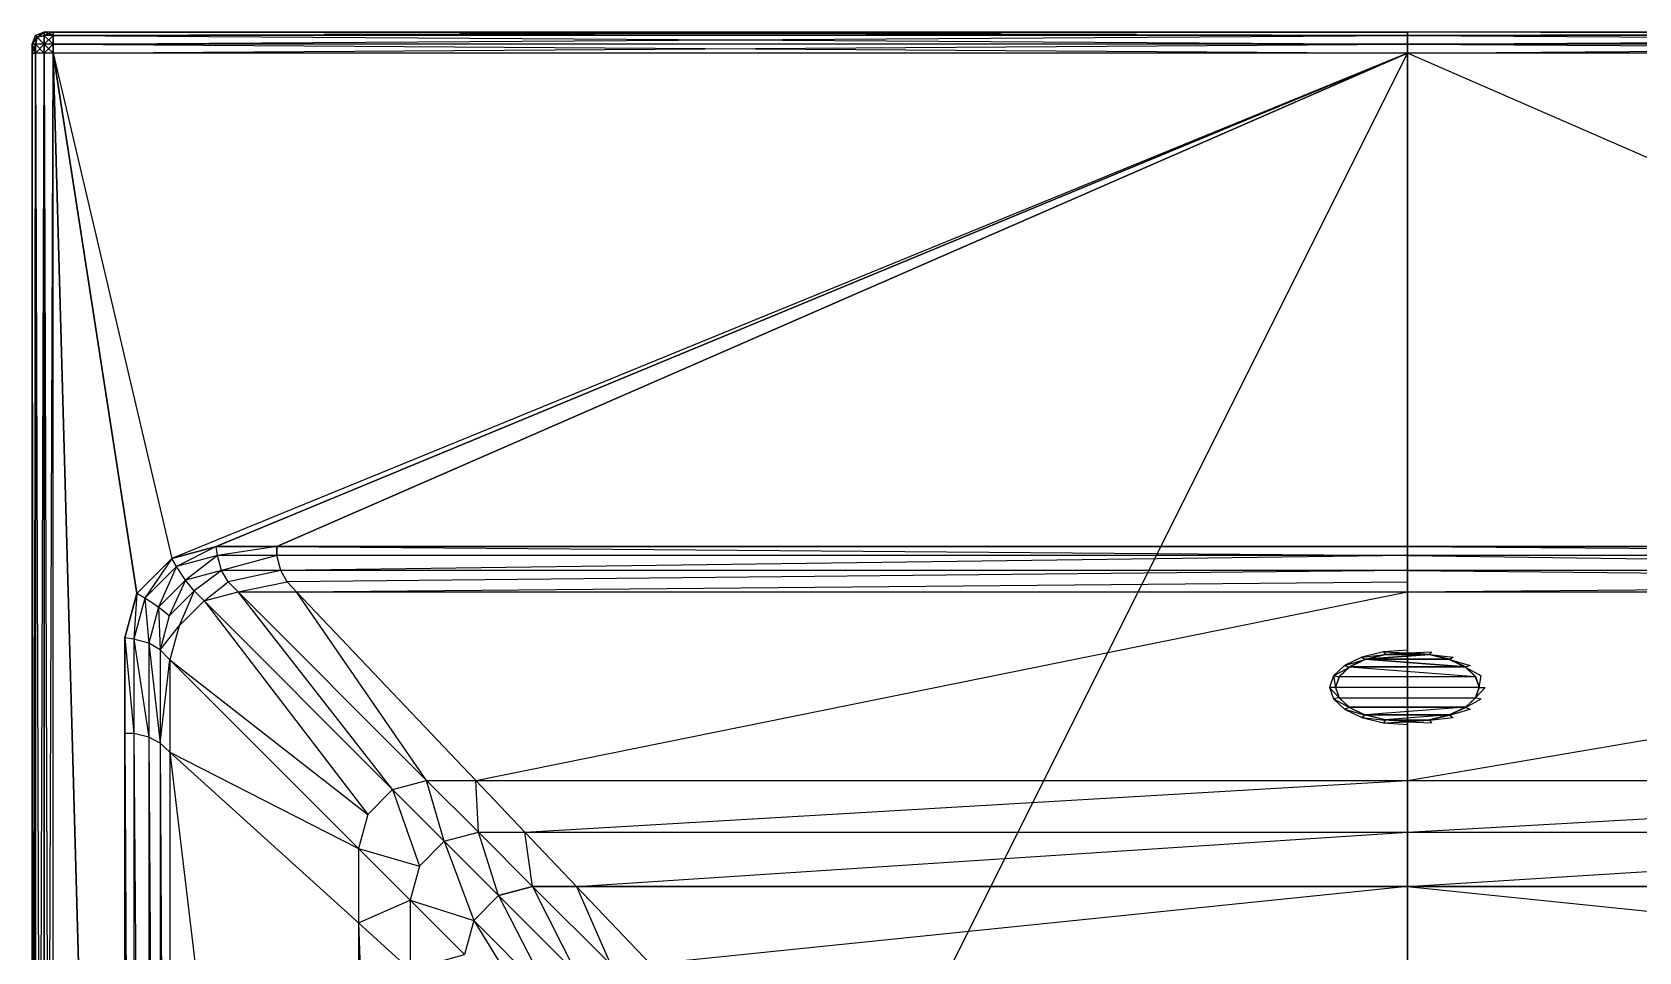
# Model space of a CAD drawing. Extents: x 0 to 0.46, y -0.46 to 0.
# Drawn here: x 0 to 0.2687, y -0.1538 to 0 of the extents above; entities that cross this region are included whole.
import ezdxf

# ---------------------------------------------------------------- set-up
doc = ezdxf.new("R2010")
doc.units = 0
doc.header["$MEASUREMENT"] = 0
doc.layers.add('L0_WASHBASIN_N_3156_', color=7, linetype='Continuous')
doc.layers.add('L3_OVERFLOW_101_D24', color=7, linetype='Continuous')

msp = doc.modelspace()

# ---------------------------------------------------------------- linework, layer by layer
at = {"layer": 'L0_WASHBASIN_N_3156_', "color": 8}
for points, invisible_edges in [([(0.000845, -0.000845, 0.119155), (0.002, 0, 0.118), (0.000586, -0.000586, 0.118), (0.000845, -0.000845, 0.119155)], 12), ([(0.002, 0, 0.002), (0.000845, -0.000845, 0.000845), (0.000586, -0.000586, 0.002), (0.002, 0, 0.002)], 12), ([(0.000586, -0.000586, 0.118), (0.002, 0, 0.1165), (0.000586, -0.000586, 0.1165), (0.000586, -0.000586, 0.118)], 13), ([(0.002, 0, 0.1165), (0.000586, -0.000586, 0.118), (0.002, 0, 0.118), (0.002, 0, 0.1165)], 10), ([(0.000586, -0.000586, 0.1165), (0.002, 0, 0.0035), (0.000586, -0.000586, 0.0035), (0.000586, -0.000586, 0.1165)], 13), ([(0.002, 0, 0.0035), (0.000586, -0.000586, 0.1165), (0.002, 0, 0.1165), (0.002, 0, 0.0035)], 10), ([(0.000586, -0.000586, 0.0035), (0.002, 0, 0.002), (0.000586, -0.000586, 0.002), (0.000586, -0.000586, 0.0035)], 13), ([(0.002, 0, 0.002), (0.000586, -0.000586, 0.0035), (0.002, 0, 0.0035), (0.002, 0, 0.002)], 10), ([(0.002, -0.000586, 0.119414), (0.002, 0, 0.118), (0.000845, -0.000845, 0.119155), (0.002, -0.000586, 0.119414)], 12), ([(0.002, 0, 0.002), (0.002, -0.000586, 0.000586), (0.000845, -0.000845, 0.000845), (0.002, 0, 0.002)], 12), ([(0.002, -0.000586, 0.119414), (0.0035, 0, 0.118), (0.002, 0, 0.118), (0.002, -0.000586, 0.119414)], 13), ([(0.0035, 0, 0.118), (0.002, -0.000586, 0.119414), (0.0035, -0.000586, 0.119414), (0.0035, 0, 0.118)], 10), ([(0.002, 0, 0.002), (0.0035, -0.000586, 0.000586), (0.002, -0.000586, 0.000586), (0.002, 0, 0.002)], 13), ([(0.0035, -0.000586, 0.000586), (0.002, 0, 0.002), (0.0035, 0, 0.002), (0.0035, -0.000586, 0.000586)], 10), ([(0.002, 0, 0.118), (0.0035, 0, 0.1165), (0.002, 0, 0.1165), (0.002, 0, 0.118)], 13), ([(0.0035, 0, 0.1165), (0.002, 0, 0.118), (0.0035, 0, 0.118), (0.0035, 0, 0.1165)], 10), ([(0.002, 0, 0.0035), (0.0035, 0, 0.002), (0.002, 0, 0.002), (0.002, 0, 0.0035)], 13), ([(0.0035, 0, 0.002), (0.002, 0, 0.0035), (0.0035, 0, 0.0035), (0.0035, 0, 0.002)], 10), ([(0.002, 0, 0.1165), (0.0035, 0, 0.0035), (0.002, 0, 0.0035), (0.002, 0, 0.1165)], 13), ([(0.0035, 0, 0.0035), (0.002, 0, 0.1165), (0.0035, 0, 0.1165), (0.0035, 0, 0.0035)], 10), ([(0.0035, 0, 0.1165), (0.23, 0, 0.0035), (0.0035, 0, 0.0035), (0.0035, 0, 0.1165)], 13), ([(0.23, 0, 0.0035), (0.0035, 0, 0.1165), (0.23, 0, 0.1165), (0.23, 0, 0.0035)], 8), ([(0.0035, 0, 0.0035), (0.23, 0, 0.002), (0.0035, 0, 0.002), (0.0035, 0, 0.0035)], 13), ([(0.23, 0, 0.002), (0.0035, 0, 0.0035), (0.23, 0, 0.0035), (0.23, 0, 0.002)], 10), ([(0.0035, -0.000586, 0.119414), (0.23, 0, 0.118), (0.0035, 0, 0.118), (0.0035, -0.000586, 0.119414)], 13), ([(0.23, 0, 0.118), (0.0035, -0.000586, 0.119414), (0.23, -0.000586, 0.119414), (0.23, 0, 0.118)], 10), ([(0.0035, 0, 0.118), (0.23, 0, 0.1165), (0.0035, 0, 0.1165), (0.0035, 0, 0.118)], 13), ([(0.23, 0, 0.1165), (0.0035, 0, 0.118), (0.23, 0, 0.118), (0.23, 0, 0.1165)], 10), ([(0.0035, 0, 0.002), (0.23, -0.000586, 0.000586), (0.0035, -0.000586, 0.000586), (0.0035, 0, 0.002)], 13), ([(0.23, -0.000586, 0.000586), (0.0035, 0, 0.002), (0.23, 0, 0.002), (0.23, -0.000586, 0.000586)], 10), ([(0.23, 0, 0.1165), (0.4565, 0, 0.0035), (0.23, 0, 0.0035), (0.23, 0, 0.1165)], 13), ([(0.4565, 0, 0.0035), (0.23, 0, 0.1165), (0.4565, 0, 0.1165), (0.4565, 0, 0.0035)], 10), ([(0.23, 0, 0.0035), (0.4565, 0, 0.002), (0.23, 0, 0.002), (0.23, 0, 0.0035)], 13), ([(0.4565, 0, 0.002), (0.23, 0, 0.0035), (0.4565, 0, 0.0035), (0.4565, 0, 0.002)], 10), ([(0.23, -0.000586, 0.119414), (0.4565, 0, 0.118), (0.23, 0, 0.118), (0.23, -0.000586, 0.119414)], 13), ([(0.4565, 0, 0.118), (0.23, -0.000586, 0.119414), (0.4565, -0.000586, 0.119414), (0.4565, 0, 0.118)], 10), ([(0.23, 0, 0.118), (0.4565, 0, 0.1165), (0.23, 0, 0.1165), (0.23, 0, 0.118)], 13), ([(0.4565, 0, 0.1165), (0.23, 0, 0.118), (0.4565, 0, 0.118), (0.4565, 0, 0.1165)], 10), ([(0.23, 0, 0.002), (0.4565, -0.000586, 0.000586), (0.23, -0.000586, 0.000586), (0.23, 0, 0.002)], 13), ([(0.4565, -0.000586, 0.000586), (0.23, 0, 0.002), (0.4565, 0, 0.002), (0.4565, -0.000586, 0.000586)], 10), ([(0.000586, -0.000586, 0.118), (0, -0.002, 0.118), (0.000845, -0.000845, 0.119155), (0.000586, -0.000586, 0.118)], 12), ([(0.000586, -0.000586, 0.002), (0.000845, -0.000845, 0.000845), (0, -0.002, 0.002), (0.000586, -0.000586, 0.002)], 12), ([(0.000586, -0.000586, 0.118), (0, -0.002, 0.1165), (0, -0.002, 0.118), (0.000586, -0.000586, 0.118)], 13), ([(0, -0.002, 0.1165), (0.000586, -0.000586, 0.118), (0.000586, -0.000586, 0.1165), (0, -0.002, 0.1165)], 10), ([(0.000586, -0.000586, 0.0035), (0, -0.002, 0.002), (0, -0.002, 0.0035), (0.000586, -0.000586, 0.0035)], 13), ([(0, -0.002, 0.002), (0.000586, -0.000586, 0.0035), (0.000586, -0.000586, 0.002), (0, -0.002, 0.002)], 10), ([(0.000586, -0.000586, 0.1165), (0, -0.002, 0.0035), (0, -0.002, 0.1165), (0.000586, -0.000586, 0.1165)], 13), ([(0, -0.002, 0.0035), (0.000586, -0.000586, 0.1165), (0.000586, -0.000586, 0.0035), (0, -0.002, 0.0035)], 10), ([(0.000845, -0.000845, 0.119155), (0, -0.002, 0.118), (0.000586, -0.002, 0.119414), (0.000845, -0.000845, 0.119155)], 12), ([(0.000845, -0.000845, 0.000845), (0.000586, -0.002, 0.000586), (0, -0.002, 0.002), (0.000845, -0.000845, 0.000845)], 12), ([(0.000586, -0.002, 0.119414), (0, -0.0035, 0.118), (0.000586, -0.0035, 0.119414), (0.000586, -0.002, 0.119414)], 13), ([(0, -0.0035, 0.118), (0.000586, -0.002, 0.119414), (0, -0.002, 0.118), (0, -0.0035, 0.118)], 10), ([(0, -0.002, 0.1165), (0, -0.0035, 0.0035), (0, -0.0035, 0.1165), (0, -0.002, 0.1165)], 13), ([(0, -0.0035, 0.0035), (0, -0.002, 0.1165), (0, -0.002, 0.0035), (0, -0.0035, 0.0035)], 10), ([(0, -0.002, 0.118), (0, -0.0035, 0.1165), (0, -0.0035, 0.118), (0, -0.002, 0.118)], 13), ([(0, -0.0035, 0.1165), (0, -0.002, 0.118), (0, -0.002, 0.1165), (0, -0.0035, 0.1165)], 10), ([(0, -0.002, 0.002), (0.000586, -0.0035, 0.000586), (0, -0.0035, 0.002), (0, -0.002, 0.002)], 13), ([(0.000586, -0.0035, 0.000586), (0, -0.002, 0.002), (0.000586, -0.002, 0.000586), (0.000586, -0.0035, 0.000586)], 10), ([(0, -0.002, 0.0035), (0, -0.0035, 0.002), (0, -0.0035, 0.0035), (0, -0.002, 0.0035)], 13), ([(0, -0.0035, 0.002), (0, -0.002, 0.0035), (0, -0.002, 0.002), (0, -0.0035, 0.002)], 10), ([(0.002, -0.002, 0.12), (0.000845, -0.000845, 0.119155), (0.000586, -0.002, 0.119414), (0.002, -0.002, 0.12)], 12), ([(0.002, -0.002), (0.000586, -0.002, 0.000586), (0.000845, -0.000845, 0.000845), (0.002, -0.002)], 12), ([(0.002, -0.0035, 0.12), (0.000586, -0.002, 0.119414), (0.000586, -0.0035, 0.119414), (0.002, -0.0035, 0.12)], 13), ([(0.000586, -0.002, 0.119414), (0.002, -0.0035, 0.12), (0.002, -0.002, 0.12), (0.000586, -0.002, 0.119414)], 10), ([(0.002, -0.002), (0.000586, -0.0035, 0.000586), (0.000586, -0.002, 0.000586), (0.002, -0.002)], 13), ([(0.000586, -0.0035, 0.000586), (0.002, -0.002), (0.002, -0.0035), (0.000586, -0.0035, 0.000586)], 10), ([(0.002, -0.000586, 0.119414), (0.000845, -0.000845, 0.119155), (0.002, -0.002, 0.12), (0.002, -0.000586, 0.119414)], 12), ([(0.002, -0.002), (0.000845, -0.000845, 0.000845), (0.002, -0.000586, 0.000586), (0.002, -0.002)], 12), ([(0.0035, -0.002, 0.12), (0.002, -0.000586, 0.119414), (0.002, -0.002, 0.12), (0.0035, -0.002, 0.12)], 13), ([(0.002, -0.000586, 0.119414), (0.0035, -0.002, 0.12), (0.0035, -0.000586, 0.119414), (0.002, -0.000586, 0.119414)], 10), ([(0.0035, -0.000586, 0.000586), (0.002, -0.002), (0.002, -0.000586, 0.000586), (0.0035, -0.000586, 0.000586)], 13), ([(0.002, -0.002), (0.0035, -0.000586, 0.000586), (0.0035, -0.002), (0.002, -0.002)], 10), ([(0.0035, -0.0035, 0.12), (0.002, -0.002, 0.12), (0.002, -0.0035, 0.12), (0.0035, -0.0035, 0.12)], 13), ([(0.002, -0.002, 0.12), (0.0035, -0.0035, 0.12), (0.0035, -0.002, 0.12), (0.002, -0.002, 0.12)], 10), ([(0.0035, -0.002), (0.002, -0.0035), (0.002, -0.002), (0.0035, -0.002)], 13), ([(0.002, -0.0035), (0.0035, -0.002), (0.0035, -0.0035), (0.002, -0.0035)], 10), ([(0.23, -0.002, 0.12), (0.0035, -0.000586, 0.119414), (0.0035, -0.002, 0.12), (0.23, -0.002, 0.12)], 13), ([(0.0035, -0.000586, 0.119414), (0.23, -0.002, 0.12), (0.23, -0.000586, 0.119414), (0.0035, -0.000586, 0.119414)], 10), ([(0.23, -0.000586, 0.000586), (0.0035, -0.002), (0.0035, -0.000586, 0.000586), (0.23, -0.000586, 0.000586)], 13), ([(0.0035, -0.002), (0.23, -0.000586, 0.000586), (0.23, -0.002), (0.0035, -0.002)], 10), ([(0.23, -0.0035, 0.12), (0.0035, -0.002, 0.12), (0.0035, -0.0035, 0.12), (0.23, -0.0035, 0.12)], 13), ([(0.0035, -0.002, 0.12), (0.23, -0.0035, 0.12), (0.23, -0.002, 0.12), (0.0035, -0.002, 0.12)], 10), ([(0.23, -0.002), (0.0035, -0.0035), (0.0035, -0.002), (0.23, -0.002)], 13), ([(0.0035, -0.0035), (0.23, -0.002), (0.23, -0.0035), (0.0035, -0.0035)], 10), ([(0.4565, -0.002, 0.12), (0.23, -0.000586, 0.119414), (0.23, -0.002, 0.12), (0.4565, -0.002, 0.12)], 13), ([(0.23, -0.000586, 0.119414), (0.4565, -0.002, 0.12), (0.4565, -0.000586, 0.119414), (0.23, -0.000586, 0.119414)], 10), ([(0.4565, -0.000586, 0.000586), (0.23, -0.002), (0.23, -0.000586, 0.000586), (0.4565, -0.000586, 0.000586)], 13), ([(0.23, -0.002), (0.4565, -0.000586, 0.000586), (0.4565, -0.002), (0.23, -0.002)], 10), ([(0.4565, -0.0035, 0.12), (0.23, -0.002, 0.12), (0.23, -0.0035, 0.12), (0.4565, -0.0035, 0.12)], 13), ([(0.23, -0.002, 0.12), (0.4565, -0.0035, 0.12), (0.4565, -0.002, 0.12), (0.23, -0.002, 0.12)], 10), ([(0.4565, -0.002), (0.23, -0.0035), (0.23, -0.002), (0.4565, -0.002)], 13), ([(0.23, -0.0035), (0.4565, -0.002), (0.4565, -0.0035), (0.23, -0.0035)], 10), ([(0, -0.0035, 0.1165), (0, -0.4565, 0.0035), (0, -0.4565, 0.1165), (0, -0.0035, 0.1165)], 13), ([(0, -0.4565, 0.0035), (0, -0.0035, 0.1165), (0, -0.0035, 0.0035), (0, -0.4565, 0.0035)], 10), ([(0.000586, -0.0035, 0.119414), (0, -0.4565, 0.118), (0.000586, -0.4565, 0.119414), (0.000586, -0.0035, 0.119414)], 13), ([(0, -0.4565, 0.118), (0.000586, -0.0035, 0.119414), (0, -0.0035, 0.118), (0, -0.4565, 0.118)], 10), ([(0, -0.0035, 0.118), (0, -0.4565, 0.1165), (0, -0.4565, 0.118), (0, -0.0035, 0.118)], 13), ([(0, -0.4565, 0.1165), (0, -0.0035, 0.118), (0, -0.0035, 0.1165), (0, -0.4565, 0.1165)], 10), ([(0, -0.0035, 0.002), (0.000586, -0.4565, 0.000586), (0, -0.4565, 0.002), (0, -0.0035, 0.002)], 13), ([(0.000586, -0.4565, 0.000586), (0, -0.0035, 0.002), (0.000586, -0.0035, 0.000586), (0.000586, -0.4565, 0.000586)], 10), ([(0, -0.0035, 0.0035), (0, -0.4565, 0.002), (0, -0.4565, 0.0035), (0, -0.0035, 0.0035)], 13), ([(0, -0.4565, 0.002), (0, -0.0035, 0.0035), (0, -0.0035, 0.002), (0, -0.4565, 0.002)], 10), ([(0.002, -0.4565, 0.12), (0.000586, -0.0035, 0.119414), (0.000586, -0.4565, 0.119414), (0.002, -0.4565, 0.12)], 13), ([(0.000586, -0.0035, 0.119414), (0.002, -0.4565, 0.12), (0.002, -0.0035, 0.12), (0.000586, -0.0035, 0.119414)], 10), ([(0.002, -0.0035), (0.000586, -0.4565, 0.000586), (0.000586, -0.0035, 0.000586), (0.002, -0.0035)], 13), ([(0.000586, -0.4565, 0.000586), (0.002, -0.0035), (0.002, -0.4565), (0.000586, -0.4565, 0.000586)], 10), ([(0.0035, -0.0035), (0.002, -0.4565), (0.002, -0.0035), (0.0035, -0.0035)], 13), ([(0.002, -0.4565), (0.0035, -0.0035), (0.0035, -0.4565), (0.002, -0.4565)], 10), ([(0.0035, -0.4565, 0.12), (0.002, -0.0035, 0.12), (0.002, -0.4565, 0.12), (0.0035, -0.4565, 0.12)], 13), ([(0.002, -0.0035, 0.12), (0.0035, -0.4565, 0.12), (0.0035, -0.0035, 0.12), (0.002, -0.0035, 0.12)], 10), ([(0.23, -0.0035), (0.0035, -0.4565), (0.0035, -0.0035), (0.23, -0.0035)], 13), ([(0.0035, -0.4565), (0.23, -0.0035), (0.23, -0.4565), (0.0035, -0.4565)], 8), ([(0.0035, -0.4565, 0.12), (0.0155, -0.433707, 0.12), (0.0035, -0.0035, 0.12), (0.0035, -0.4565, 0.12)], 13), ([(0.0035, -0.0035, 0.12), (0.023364, -0.087991, 0.12), (0.23, -0.0035, 0.12), (0.0035, -0.0035, 0.12)], 10), ([(0.023364, -0.087991, 0.12), (0.0035, -0.0035, 0.12), (0.017491, -0.093864, 0.12), (0.023364, -0.087991, 0.12)], 13), ([(0.017491, -0.093864, 0.12), (0.0035, -0.0035, 0.12), (0.0155, -0.101293, 0.12), (0.017491, -0.093864, 0.12)], 10), ([(0.0155, -0.101293, 0.12), (0.0035, -0.0035, 0.12), (0.0155, -0.433707, 0.12), (0.0155, -0.101293, 0.12)], 9), ([(0.23, -0.0035, 0.12), (0.023364, -0.087991, 0.12), (0.030793, -0.086, 0.12), (0.23, -0.0035, 0.12)], 8), ([(0.23, -0.0035, 0.12), (0.030793, -0.086, 0.12), (0.040941, -0.086, 0.12), (0.23, -0.0035, 0.12)], 8), ([(0.23, -0.0035, 0.12), (0.040941, -0.086, 0.12), (0.23, -0.086, 0.12), (0.23, -0.0035, 0.12)], 8), ([(0.4565, -0.0035), (0.23, -0.4565), (0.23, -0.0035), (0.4565, -0.0035)], 13), ([(0.23, -0.4565), (0.4565, -0.0035), (0.4565, -0.4565), (0.23, -0.4565)], 10), ([(0.419059, -0.086, 0.12), (0.23, -0.0035, 0.12), (0.23, -0.086, 0.12), (0.419059, -0.086, 0.12)], 10), ([(0.23, -0.0035, 0.12), (0.419059, -0.086, 0.12), (0.4565, -0.0035, 0.12), (0.23, -0.0035, 0.12)], 9), ([(0.018836, -0.09464, 0.12), (0.023364, -0.087991, 0.12), (0.017491, -0.093864, 0.12), (0.018836, -0.09464, 0.12)], 13), ([(0.023364, -0.087991, 0.12), (0.018836, -0.09464, 0.12), (0.02414, -0.089336, 0.12), (0.023364, -0.087991, 0.12)], 10), ([(0.02414, -0.089336, 0.12), (0.030793, -0.086, 0.12), (0.023364, -0.087991, 0.12), (0.02414, -0.089336, 0.12)], 13), ([(0.030793, -0.086, 0.12), (0.02414, -0.089336, 0.12), (0.030991, -0.0875, 0.12), (0.030793, -0.086, 0.12)], 10), ([(0.025647, -0.091647, 0.11925), (0.030991, -0.0875, 0.12), (0.02414, -0.089336, 0.12), (0.025647, -0.091647, 0.11925)], 13), ([(0.030991, -0.0875, 0.12), (0.025647, -0.091647, 0.11925), (0.031679, -0.09003, 0.11925), (0.030991, -0.0875, 0.12)], 10), ([(0.030991, -0.0875, 0.12), (0.040941, -0.086, 0.12), (0.030793, -0.086, 0.12), (0.030991, -0.0875, 0.12)], 13), ([(0.040941, -0.086, 0.12), (0.030991, -0.0875, 0.12), (0.040941, -0.0875, 0.12), (0.040941, -0.086, 0.12)], 10), ([(0.031679, -0.09003, 0.11925), (0.040941, -0.0875, 0.12), (0.030991, -0.0875, 0.12), (0.031679, -0.09003, 0.11925)], 13), ([(0.040941, -0.0875, 0.12), (0.031679, -0.09003, 0.11925), (0.041595, -0.09003, 0.11925), (0.040941, -0.0875, 0.12)], 10), ([(0.23, -0.0875, 0.12), (0.040941, -0.086, 0.12), (0.040941, -0.0875, 0.12), (0.23, -0.0875, 0.12)], 13), ([(0.040941, -0.086, 0.12), (0.23, -0.0875, 0.12), (0.23, -0.086, 0.12), (0.040941, -0.086, 0.12)], 10), ([(0.041595, -0.09003, 0.11925), (0.23, -0.0875, 0.12), (0.040941, -0.0875, 0.12), (0.041595, -0.09003, 0.11925)], 13), ([(0.23, -0.0875, 0.12), (0.041595, -0.09003, 0.11925), (0.23, -0.09003, 0.11925), (0.23, -0.0875, 0.12)], 10), ([(0.419059, -0.0875, 0.12), (0.23, -0.086, 0.12), (0.23, -0.0875, 0.12), (0.419059, -0.0875, 0.12)], 13), ([(0.23, -0.086, 0.12), (0.419059, -0.0875, 0.12), (0.419059, -0.086, 0.12), (0.23, -0.086, 0.12)], 10), ([(0.418405, -0.09003, 0.11925), (0.23, -0.0875, 0.12), (0.23, -0.09003, 0.11925), (0.418405, -0.09003, 0.11925)], 13), ([(0.23, -0.0875, 0.12), (0.418405, -0.09003, 0.11925), (0.419059, -0.0875, 0.12), (0.23, -0.0875, 0.12)], 10), ([(0.021147, -0.096147, 0.11925), (0.02414, -0.089336, 0.12), (0.018836, -0.09464, 0.12), (0.021147, -0.096147, 0.11925)], 13), ([(0.02414, -0.089336, 0.12), (0.021147, -0.096147, 0.11925), (0.025647, -0.091647, 0.11925), (0.02414, -0.089336, 0.12)], 10), ([(0.027089, -0.093422, 0.11744), (0.031679, -0.09003, 0.11925), (0.025647, -0.091647, 0.11925), (0.027089, -0.093422, 0.11744)], 13), ([(0.031679, -0.09003, 0.11925), (0.027089, -0.093422, 0.11744), (0.032782, -0.091897, 0.11744), (0.031679, -0.09003, 0.11925)], 10), ([(0.032782, -0.091897, 0.11744), (0.041595, -0.09003, 0.11925), (0.031679, -0.09003, 0.11925), (0.032782, -0.091897, 0.11744)], 13), ([(0.041595, -0.09003, 0.11925), (0.032782, -0.091897, 0.11744), (0.042643, -0.091897, 0.11744), (0.041595, -0.09003, 0.11925)], 10), ([(0.042643, -0.091897, 0.11744), (0.23, -0.09003, 0.11925), (0.041595, -0.09003, 0.11925), (0.042643, -0.091897, 0.11744)], 13), ([(0.23, -0.09003, 0.11925), (0.042643, -0.091897, 0.11744), (0.23, -0.091897, 0.11744), (0.23, -0.09003, 0.11925)], 10), ([(0.417357, -0.091897, 0.11744), (0.23, -0.09003, 0.11925), (0.23, -0.091897, 0.11744), (0.417357, -0.091897, 0.11744)], 13), ([(0.23, -0.09003, 0.11925), (0.417357, -0.091897, 0.11744), (0.418405, -0.09003, 0.11925), (0.23, -0.09003, 0.11925)], 10), ([(0.017, -0.101491, 0.12), (0.017491, -0.093864, 0.12), (0.0155, -0.101293, 0.12), (0.017, -0.101491, 0.12)], 13), ([(0.017491, -0.093864, 0.12), (0.017, -0.101491, 0.12), (0.018836, -0.09464, 0.12), (0.017491, -0.093864, 0.12)], 10), ([(0.022922, -0.097589, 0.11744), (0.025647, -0.091647, 0.11925), (0.021147, -0.096147, 0.11925), (0.022922, -0.097589, 0.11744)], 13), ([(0.025647, -0.091647, 0.11925), (0.022922, -0.097589, 0.11744), (0.027089, -0.093422, 0.11744), (0.025647, -0.091647, 0.11925)], 10), ([(0.024582, -0.099249, 0.114397), (0.027089, -0.093422, 0.11744), (0.022922, -0.097589, 0.11744), (0.024582, -0.099249, 0.114397)], 13), ([(0.027089, -0.093422, 0.11744), (0.024582, -0.099249, 0.114397), (0.028749, -0.095082, 0.114397), (0.027089, -0.093422, 0.11744)], 10), ([(0.028749, -0.095082, 0.114397), (0.032782, -0.091897, 0.11744), (0.027089, -0.093422, 0.11744), (0.028749, -0.095082, 0.114397)], 10), ([(0.032782, -0.091897, 0.11744), (0.028749, -0.095082, 0.114397), (0.034442, -0.093556, 0.114397), (0.032782, -0.091897, 0.11744)], 13), ([(0.060285, -0.126618, 0.056581), (0.034442, -0.093556, 0.114397), (0.028749, -0.095082, 0.114397), (0.060285, -0.126618, 0.056581)], 10), ([(0.034442, -0.093556, 0.114397), (0.042643, -0.091897, 0.11744), (0.032782, -0.091897, 0.11744), (0.034442, -0.093556, 0.114397)], 10), ([(0.042643, -0.091897, 0.11744), (0.034442, -0.093556, 0.114397), (0.04422, -0.093556, 0.114397), (0.042643, -0.091897, 0.11744)], 13), ([(0.065978, -0.125092, 0.056581), (0.04422, -0.093556, 0.114397), (0.034442, -0.093556, 0.114397), (0.065978, -0.125092, 0.056581)], 10), ([(0.034442, -0.093556, 0.114397), (0.060285, -0.126618, 0.056581), (0.065978, -0.125092, 0.056581), (0.034442, -0.093556, 0.114397)], 13), ([(0.04422, -0.093556, 0.114397), (0.23, -0.091897, 0.11744), (0.042643, -0.091897, 0.11744), (0.04422, -0.093556, 0.114397)], 10), ([(0.23, -0.091897, 0.11744), (0.04422, -0.093556, 0.114397), (0.23, -0.093556, 0.114397), (0.23, -0.091897, 0.11744)], 13), ([(0.04422, -0.093556, 0.114397), (0.065978, -0.125092, 0.056581), (0.074179, -0.125092, 0.056581), (0.04422, -0.093556, 0.114397)], 13), ([(0.074179, -0.125092, 0.056581), (0.23, -0.093556, 0.114397), (0.04422, -0.093556, 0.114397), (0.074179, -0.125092, 0.056581)], 10), ([(0.23, -0.093556, 0.114397), (0.074179, -0.125092, 0.056581), (0.23, -0.125092, 0.056581), (0.23, -0.093556, 0.114397)], 13), ([(0.417357, -0.091897, 0.11744), (0.23, -0.093556, 0.114397), (0.41578, -0.093556, 0.114397), (0.417357, -0.091897, 0.11744)], 13), ([(0.23, -0.093556, 0.114397), (0.417357, -0.091897, 0.11744), (0.23, -0.091897, 0.11744), (0.23, -0.093556, 0.114397)], 10), ([(0.41578, -0.093556, 0.114397), (0.23, -0.125092, 0.056581), (0.385821, -0.125092, 0.056581), (0.41578, -0.093556, 0.114397)], 13), ([(0.23, -0.125092, 0.056581), (0.41578, -0.093556, 0.114397), (0.23, -0.093556, 0.114397), (0.23, -0.125092, 0.056581)], 10), ([(0.01953, -0.102179, 0.11925), (0.018836, -0.09464, 0.12), (0.017, -0.101491, 0.12), (0.01953, -0.102179, 0.11925)], 13), ([(0.018836, -0.09464, 0.12), (0.01953, -0.102179, 0.11925), (0.021147, -0.096147, 0.11925), (0.018836, -0.09464, 0.12)], 10), ([(0.021397, -0.103282, 0.11744), (0.021147, -0.096147, 0.11925), (0.01953, -0.102179, 0.11925), (0.021397, -0.103282, 0.11744)], 13), ([(0.021147, -0.096147, 0.11925), (0.021397, -0.103282, 0.11744), (0.022922, -0.097589, 0.11744), (0.021147, -0.096147, 0.11925)], 10), ([(0.056118, -0.130785, 0.056581), (0.028749, -0.095082, 0.114397), (0.024582, -0.099249, 0.114397), (0.056118, -0.130785, 0.056581)], 13), ([(0.028749, -0.095082, 0.114397), (0.056118, -0.130785, 0.056581), (0.060285, -0.126618, 0.056581), (0.028749, -0.095082, 0.114397)], 10), ([(0.021397, -0.103282, 0.11744), (0.024582, -0.099249, 0.114397), (0.022922, -0.097589, 0.11744), (0.021397, -0.103282, 0.11744)], 10), ([(0.024582, -0.099249, 0.114397), (0.021397, -0.103282, 0.11744), (0.023056, -0.104942, 0.114397), (0.024582, -0.099249, 0.114397)], 13), ([(0.023056, -0.104942, 0.114397), (0.056118, -0.130785, 0.056581), (0.024582, -0.099249, 0.114397), (0.023056, -0.104942, 0.114397)], 10), ([(0.0155, -0.101293, 0.12), (0.0155, -0.433707, 0.12), (0.0155, -0.416908, 0.12), (0.0155, -0.101293, 0.12)], 8), ([(0.0155, -0.101293, 0.12), (0.0155, -0.416908, 0.12), (0.0155, -0.117262, 0.12), (0.0155, -0.101293, 0.12)], 9), ([(0.017, -0.117262, 0.12), (0.0155, -0.101293, 0.12), (0.0155, -0.117262, 0.12), (0.017, -0.117262, 0.12)], 13), ([(0.0155, -0.101293, 0.12), (0.017, -0.117262, 0.12), (0.017, -0.101491, 0.12), (0.0155, -0.101293, 0.12)], 10), ([(0.01953, -0.117885, 0.11925), (0.017, -0.101491, 0.12), (0.017, -0.117262, 0.12), (0.01953, -0.117885, 0.11925)], 13), ([(0.017, -0.101491, 0.12), (0.01953, -0.117885, 0.11925), (0.01953, -0.102179, 0.11925), (0.017, -0.101491, 0.12)], 10), ([(0.021397, -0.118883, 0.11744), (0.01953, -0.102179, 0.11925), (0.01953, -0.117885, 0.11925), (0.021397, -0.118883, 0.11744)], 13), ([(0.01953, -0.102179, 0.11925), (0.021397, -0.118883, 0.11744), (0.021397, -0.103282, 0.11744), (0.01953, -0.102179, 0.11925)], 10), ([(0.021397, -0.118883, 0.11744), (0.023056, -0.104942, 0.114397), (0.021397, -0.103282, 0.11744), (0.021397, -0.118883, 0.11744)], 10), ([(0.023056, -0.104942, 0.114397), (0.021397, -0.118883, 0.11744), (0.023056, -0.120385, 0.114397), (0.023056, -0.104942, 0.114397)], 13), ([(0.056118, -0.130785, 0.056581), (0.023056, -0.104942, 0.114397), (0.054592, -0.136478, 0.056581), (0.056118, -0.130785, 0.056581)], 13), ([(0.023056, -0.120385, 0.114397), (0.054592, -0.136478, 0.056581), (0.023056, -0.104942, 0.114397), (0.023056, -0.120385, 0.114397)], 10), ([(0.017, -0.416908, 0.12), (0.0155, -0.117262, 0.12), (0.0155, -0.416908, 0.12), (0.017, -0.416908, 0.12)], 13), ([(0.0155, -0.117262, 0.12), (0.017, -0.416908, 0.12), (0.017, -0.117262, 0.12), (0.0155, -0.117262, 0.12)], 10), ([(0.01953, -0.416289, 0.11925), (0.017, -0.117262, 0.12), (0.017, -0.416908, 0.12), (0.01953, -0.416289, 0.11925)], 13), ([(0.017, -0.117262, 0.12), (0.01953, -0.416289, 0.11925), (0.01953, -0.117885, 0.11925), (0.017, -0.117262, 0.12)], 10), ([(0.021397, -0.415296, 0.11744), (0.01953, -0.117885, 0.11925), (0.01953, -0.416289, 0.11925), (0.021397, -0.415296, 0.11744)], 13), ([(0.01953, -0.117885, 0.11925), (0.021397, -0.415296, 0.11744), (0.021397, -0.118883, 0.11744), (0.01953, -0.117885, 0.11925)], 10), ([(0.023056, -0.413802, 0.114397), (0.021397, -0.118883, 0.11744), (0.021397, -0.415296, 0.11744), (0.023056, -0.413802, 0.114397)], 13), ([(0.021397, -0.118883, 0.11744), (0.023056, -0.413802, 0.114397), (0.023056, -0.120385, 0.114397), (0.021397, -0.118883, 0.11744)], 10), ([(0.054592, -0.38542, 0.056581), (0.023056, -0.120385, 0.114397), (0.023056, -0.413802, 0.114397), (0.054592, -0.38542, 0.056581)], 13), ([(0.023056, -0.120385, 0.114397), (0.054592, -0.38542, 0.056581), (0.054592, -0.148925, 0.056581), (0.023056, -0.120385, 0.114397)], 10), ([(0.054592, -0.136478, 0.056581), (0.023056, -0.120385, 0.114397), (0.054592, -0.148925, 0.056581), (0.054592, -0.136478, 0.056581)], 13), ([(0.068933, -0.135266, 0.040726), (0.065978, -0.125092, 0.056581), (0.060285, -0.126618, 0.056581), (0.068933, -0.135266, 0.040726)], 10), ([(0.074626, -0.13374, 0.040726), (0.074179, -0.125092, 0.056581), (0.065978, -0.125092, 0.056581), (0.074626, -0.13374, 0.040726)], 10), ([(0.065978, -0.125092, 0.056581), (0.068933, -0.135266, 0.040726), (0.074626, -0.13374, 0.040726), (0.065978, -0.125092, 0.056581)], 13), ([(0.074179, -0.125092, 0.056581), (0.074626, -0.13374, 0.040726), (0.082395, -0.13374, 0.040726), (0.074179, -0.125092, 0.056581)], 13), ([(0.082395, -0.13374, 0.040726), (0.23, -0.125092, 0.056581), (0.074179, -0.125092, 0.056581), (0.082395, -0.13374, 0.040726)], 10), ([(0.23, -0.125092, 0.056581), (0.082395, -0.13374, 0.040726), (0.23, -0.13374, 0.040726), (0.23, -0.125092, 0.056581)], 13), ([(0.385821, -0.125092, 0.056581), (0.23, -0.13374, 0.040726), (0.377605, -0.13374, 0.040726), (0.385821, -0.125092, 0.056581)], 13), ([(0.23, -0.13374, 0.040726), (0.385821, -0.125092, 0.056581), (0.23, -0.125092, 0.056581), (0.23, -0.13374, 0.040726)], 10), ([(0.064766, -0.139433, 0.040726), (0.060285, -0.126618, 0.056581), (0.056118, -0.130785, 0.056581), (0.064766, -0.139433, 0.040726)], 13), ([(0.060285, -0.126618, 0.056581), (0.064766, -0.139433, 0.040726), (0.068933, -0.135266, 0.040726), (0.060285, -0.126618, 0.056581)], 10), ([(0.054592, -0.136478, 0.056581), (0.064766, -0.139433, 0.040726), (0.056118, -0.130785, 0.056581), (0.054592, -0.136478, 0.056581)], 10), ([(0.078011, -0.144344, 0.028968), (0.074626, -0.13374, 0.040726), (0.068933, -0.135266, 0.040726), (0.078011, -0.144344, 0.028968)], 10), ([(0.074626, -0.13374, 0.040726), (0.078011, -0.144344, 0.028968), (0.083704, -0.142818, 0.028968), (0.074626, -0.13374, 0.040726)], 13), ([(0.083704, -0.142818, 0.028968), (0.082395, -0.13374, 0.040726), (0.074626, -0.13374, 0.040726), (0.083704, -0.142818, 0.028968)], 10), ([(0.091019, -0.142818, 0.028968), (0.23, -0.13374, 0.040726), (0.082395, -0.13374, 0.040726), (0.091019, -0.142818, 0.028968)], 10), ([(0.082395, -0.13374, 0.040726), (0.083704, -0.142818, 0.028968), (0.091019, -0.142818, 0.028968), (0.082395, -0.13374, 0.040726)], 13), ([(0.23, -0.13374, 0.040726), (0.091019, -0.142818, 0.028968), (0.23, -0.142818, 0.028968), (0.23, -0.13374, 0.040726)], 13), ([(0.377605, -0.13374, 0.040726), (0.23, -0.142818, 0.028968), (0.368981, -0.142818, 0.028968), (0.377605, -0.13374, 0.040726)], 13), ([(0.23, -0.142818, 0.028968), (0.377605, -0.13374, 0.040726), (0.23, -0.13374, 0.040726), (0.23, -0.142818, 0.028968)], 10), ([(0.064766, -0.139433, 0.040726), (0.054592, -0.136478, 0.056581), (0.06324, -0.145126, 0.040726), (0.064766, -0.139433, 0.040726)], 13), ([(0.054592, -0.148925, 0.056581), (0.06324, -0.145126, 0.040726), (0.054592, -0.136478, 0.056581), (0.054592, -0.148925, 0.056581)], 10), ([(0.073844, -0.148511, 0.028968), (0.068933, -0.135266, 0.040726), (0.064766, -0.139433, 0.040726), (0.073844, -0.148511, 0.028968)], 13), ([(0.068933, -0.135266, 0.040726), (0.073844, -0.148511, 0.028968), (0.078011, -0.144344, 0.028968), (0.068933, -0.135266, 0.040726)], 10), ([(0.06324, -0.145126, 0.040726), (0.073844, -0.148511, 0.028968), (0.064766, -0.139433, 0.040726), (0.06324, -0.145126, 0.040726)], 10), ([(0.086868, -0.161535, 0.019), (0.078011, -0.144344, 0.028968), (0.073844, -0.148511, 0.028968), (0.086868, -0.161535, 0.019)], 13), ([(0.091035, -0.157368, 0.019), (0.083704, -0.142818, 0.028968), (0.078011, -0.144344, 0.028968), (0.091035, -0.157368, 0.019)], 13), ([(0.078011, -0.144344, 0.028968), (0.086868, -0.161535, 0.019), (0.091035, -0.157368, 0.019), (0.078011, -0.144344, 0.028968)], 10), ([(0.083704, -0.142818, 0.028968), (0.091035, -0.157368, 0.019), (0.096728, -0.155842, 0.019), (0.083704, -0.142818, 0.028968)], 10), ([(0.096728, -0.155842, 0.019), (0.091019, -0.142818, 0.028968), (0.083704, -0.142818, 0.028968), (0.096728, -0.155842, 0.019)], 13), ([(0.103392, -0.155842, 0.019), (0.23, -0.142818, 0.028968), (0.091019, -0.142818, 0.028968), (0.103392, -0.155842, 0.019)], 13), ([(0.091019, -0.142818, 0.028968), (0.096728, -0.155842, 0.019), (0.103392, -0.155842, 0.019), (0.091019, -0.142818, 0.028968)], 10), ([(0.23, -0.142818, 0.028968), (0.103392, -0.155842, 0.019), (0.23, -0.155842, 0.019), (0.23, -0.142818, 0.028968)], 10), ([(0.356608, -0.155842, 0.019), (0.23, -0.142818, 0.028968), (0.23, -0.155842, 0.019), (0.356608, -0.155842, 0.019)], 13), ([(0.23, -0.142818, 0.028968), (0.356608, -0.155842, 0.019), (0.368981, -0.142818, 0.028968), (0.23, -0.142818, 0.028968)], 10), ([(0.06324, -0.145126, 0.040726), (0.054592, -0.148925, 0.056581), (0.06324, -0.156752, 0.040726), (0.06324, -0.145126, 0.040726)], 13), ([(0.06324, -0.156752, 0.040726), (0.072318, -0.154204, 0.028968), (0.06324, -0.145126, 0.040726), (0.06324, -0.156752, 0.040726)], 10), ([(0.073844, -0.148511, 0.028968), (0.06324, -0.145126, 0.040726), (0.072318, -0.154204, 0.028968), (0.073844, -0.148511, 0.028968)], 13), ([(0.06324, -0.377637, 0.040726), (0.054592, -0.148925, 0.056581), (0.054592, -0.38542, 0.056581), (0.06324, -0.377637, 0.040726)], 13), ([(0.054592, -0.148925, 0.056581), (0.06324, -0.377637, 0.040726), (0.06324, -0.156752, 0.040726), (0.054592, -0.148925, 0.056581)], 10), ([(0.085342, -0.167228, 0.019), (0.073844, -0.148511, 0.028968), (0.072318, -0.154204, 0.028968), (0.085342, -0.167228, 0.019)], 13), ([(0.073844, -0.148511, 0.028968), (0.085342, -0.167228, 0.019), (0.086868, -0.161535, 0.019), (0.073844, -0.148511, 0.028968)], 10)]:
    msp.add_3dface(points, dxfattribs=dict(at, invisible_edges=invisible_edges))
at = {"layer": 'L3_OVERFLOW_101_D24', "color": 8}
for points, invisible_edges in [([(0.219483, -0.105885, 0.092317), (0.222947, -0.104895, 0.094131), (0.222359, -0.104508, 0.094842), (0.219483, -0.105885, 0.092317)], 10), ([(0.222359, -0.104508, 0.094842), (0.226292, -0.104079, 0.095628), (0.225983, -0.103623, 0.096463), (0.222359, -0.104508, 0.094842)], 10), ([(0.226292, -0.104079, 0.095628), (0.222359, -0.104508, 0.094842), (0.222947, -0.104895, 0.094131), (0.226292, -0.104079, 0.095628)], 13), ([(0.222947, -0.104851, 0.094107), (0.237053, -0.104851, 0.094107), (0.233708, -0.104035, 0.095604), (0.222947, -0.104851, 0.094107)], 8), ([(0.222947, -0.104851, 0.094107), (0.233708, -0.104035, 0.095604), (0.226292, -0.104035, 0.095604), (0.222947, -0.104851, 0.094107)], 12), ([(0.226292, -0.104035, 0.095604), (0.222947, -0.104895, 0.094131), (0.222947, -0.104851, 0.094107), (0.226292, -0.104035, 0.095604)], 13), ([(0.222947, -0.104895, 0.094131), (0.226292, -0.104035, 0.095604), (0.226292, -0.104079, 0.095628), (0.222947, -0.104895, 0.094131)], 10), ([(0.225983, -0.103623, 0.096463), (0.23, -0.103797, 0.096143), (0.23, -0.103319, 0.097021), (0.225983, -0.103623, 0.096463)], 10), ([(0.23, -0.103797, 0.096143), (0.225983, -0.103623, 0.096463), (0.226292, -0.104079, 0.095628), (0.23, -0.103797, 0.096143)], 13), ([(0.226292, -0.104035, 0.095604), (0.233708, -0.104035, 0.095604), (0.23, -0.103754, 0.096119), (0.226292, -0.104035, 0.095604)], 8), ([(0.23, -0.103754, 0.096119), (0.226292, -0.104079, 0.095628), (0.226292, -0.104035, 0.095604), (0.23, -0.103754, 0.096119)], 13), ([(0.226292, -0.104079, 0.095628), (0.23, -0.103754, 0.096119), (0.23, -0.103797, 0.096143), (0.226292, -0.104079, 0.095628)], 10), ([(0.23, -0.103797, 0.096143), (0.234017, -0.103623, 0.096463), (0.23, -0.103319, 0.097021), (0.23, -0.103797, 0.096143)], 10), ([(0.234017, -0.103623, 0.096463), (0.23, -0.103797, 0.096143), (0.233708, -0.104079, 0.095628), (0.234017, -0.103623, 0.096463)], 13), ([(0.233708, -0.104035, 0.095604), (0.23, -0.103797, 0.096143), (0.23, -0.103754, 0.096119), (0.233708, -0.104035, 0.095604)], 13), ([(0.23, -0.103797, 0.096143), (0.233708, -0.104035, 0.095604), (0.233708, -0.104079, 0.095628), (0.23, -0.103797, 0.096143)], 10), ([(0.233708, -0.104079, 0.095628), (0.237641, -0.104508, 0.094842), (0.234017, -0.103623, 0.096463), (0.233708, -0.104079, 0.095628)], 10), ([(0.237053, -0.104851, 0.094107), (0.233708, -0.104079, 0.095628), (0.233708, -0.104035, 0.095604), (0.237053, -0.104851, 0.094107)], 13), ([(0.237641, -0.104508, 0.094842), (0.233708, -0.104079, 0.095628), (0.237053, -0.104895, 0.094131), (0.237641, -0.104508, 0.094842)], 13), ([(0.233708, -0.104079, 0.095628), (0.237053, -0.104851, 0.094107), (0.237053, -0.104895, 0.094131), (0.233708, -0.104079, 0.095628)], 10), ([(0.237053, -0.104895, 0.094131), (0.240517, -0.105885, 0.092317), (0.237641, -0.104508, 0.094842), (0.237053, -0.104895, 0.094131)], 10), ([(0.217636, -0.10762, 0.089135), (0.220292, -0.106166, 0.091801), (0.219483, -0.105885, 0.092317), (0.217636, -0.10762, 0.089135)], 10), ([(0.220292, -0.106166, 0.091801), (0.217636, -0.10762, 0.089135), (0.218587, -0.107768, 0.088864), (0.220292, -0.106166, 0.091801)], 13), ([(0.218587, -0.107724, 0.08884), (0.241413, -0.107724, 0.08884), (0.220292, -0.106122, 0.091777), (0.218587, -0.107724, 0.08884)], 10), ([(0.220292, -0.106166, 0.091801), (0.218587, -0.107724, 0.08884), (0.220292, -0.106122, 0.091777), (0.220292, -0.106166, 0.091801)], 10), ([(0.218587, -0.107724, 0.08884), (0.220292, -0.106166, 0.091801), (0.218587, -0.107768, 0.088864), (0.218587, -0.107724, 0.08884)], 13), ([(0.222947, -0.104895, 0.094131), (0.219483, -0.105885, 0.092317), (0.220292, -0.106166, 0.091801), (0.222947, -0.104895, 0.094131)], 13), ([(0.220292, -0.106122, 0.091777), (0.239708, -0.106122, 0.091777), (0.222947, -0.104851, 0.094107), (0.220292, -0.106122, 0.091777)], 8), ([(0.222947, -0.104895, 0.094131), (0.220292, -0.106122, 0.091777), (0.222947, -0.104851, 0.094107), (0.222947, -0.104895, 0.094131)], 10), ([(0.220292, -0.106122, 0.091777), (0.222947, -0.104895, 0.094131), (0.220292, -0.106166, 0.091801), (0.220292, -0.106122, 0.091777)], 13), ([(0.220292, -0.106122, 0.091777), (0.241413, -0.107724, 0.08884), (0.239708, -0.106122, 0.091777), (0.220292, -0.106122, 0.091777)], 8), ([(0.222947, -0.104851, 0.094107), (0.239708, -0.106122, 0.091777), (0.237053, -0.104851, 0.094107), (0.222947, -0.104851, 0.094107)], 8), ([(0.239708, -0.106122, 0.091777), (0.237053, -0.104895, 0.094131), (0.237053, -0.104851, 0.094107), (0.239708, -0.106122, 0.091777)], 10), ([(0.240517, -0.105885, 0.092317), (0.237053, -0.104895, 0.094131), (0.239708, -0.106166, 0.091801), (0.240517, -0.105885, 0.092317)], 13), ([(0.237053, -0.104895, 0.094131), (0.239708, -0.106122, 0.091777), (0.239708, -0.106166, 0.091801), (0.237053, -0.104895, 0.094131)], 13), ([(0.239708, -0.106166, 0.091801), (0.242364, -0.10762, 0.089135), (0.240517, -0.105885, 0.092317), (0.239708, -0.106166, 0.091801)], 10), ([(0.241413, -0.107724, 0.08884), (0.239708, -0.106166, 0.091801), (0.239708, -0.106122, 0.091777), (0.241413, -0.107724, 0.08884)], 10), ([(0.242364, -0.10762, 0.089135), (0.239708, -0.106166, 0.091801), (0.241413, -0.107768, 0.088864), (0.242364, -0.10762, 0.089135)], 13), ([(0.239708, -0.106166, 0.091801), (0.241413, -0.107724, 0.08884), (0.241413, -0.107768, 0.088864), (0.239708, -0.106166, 0.091801)], 13), ([(0.218, -0.109544, 0.085609), (0.217636, -0.10762, 0.089135), (0.217, -0.109544, 0.085609), (0.218, -0.109544, 0.085609)], 13), ([(0.218587, -0.111319, 0.082353), (0.217, -0.109544, 0.085609), (0.217636, -0.111467, 0.082082), (0.218587, -0.111319, 0.082353)], 13), ([(0.217, -0.109544, 0.085609), (0.218587, -0.111319, 0.082353), (0.218, -0.109544, 0.085609), (0.217, -0.109544, 0.085609)], 10), ([(0.217636, -0.10762, 0.089135), (0.218, -0.109544, 0.085609), (0.218587, -0.107768, 0.088864), (0.217636, -0.10762, 0.089135)], 10), ([(0.218, -0.1095, 0.085585), (0.242, -0.1095, 0.085585), (0.218587, -0.107724, 0.08884), (0.218, -0.1095, 0.085585)], 10), ([(0.218587, -0.107768, 0.088864), (0.218, -0.1095, 0.085585), (0.218587, -0.107724, 0.08884), (0.218587, -0.107768, 0.088864)], 10), ([(0.218, -0.1095, 0.085585), (0.218587, -0.107768, 0.088864), (0.218, -0.109544, 0.085609), (0.218, -0.1095, 0.085585)], 13), ([(0.218587, -0.111275, 0.082329), (0.241413, -0.111275, 0.082329), (0.218, -0.1095, 0.085585), (0.218587, -0.111275, 0.082329)], 10), ([(0.218, -0.1095, 0.085585), (0.241413, -0.111275, 0.082329), (0.242, -0.1095, 0.085585), (0.218, -0.1095, 0.085585)], 13), ([(0.218, -0.109544, 0.085609), (0.218587, -0.111275, 0.082329), (0.218, -0.1095, 0.085585), (0.218, -0.109544, 0.085609)], 10), ([(0.218587, -0.111275, 0.082329), (0.218, -0.109544, 0.085609), (0.218587, -0.111319, 0.082353), (0.218587, -0.111275, 0.082329)], 13), ([(0.218587, -0.107724, 0.08884), (0.242, -0.1095, 0.085585), (0.241413, -0.107724, 0.08884), (0.218587, -0.107724, 0.08884)], 13), ([(0.242, -0.109544, 0.085609), (0.242364, -0.10762, 0.089135), (0.241413, -0.107768, 0.088864), (0.242, -0.109544, 0.085609)], 10), ([(0.242, -0.1095, 0.085585), (0.241413, -0.107768, 0.088864), (0.241413, -0.107724, 0.08884), (0.242, -0.1095, 0.085585)], 10), ([(0.241413, -0.107768, 0.088864), (0.242, -0.1095, 0.085585), (0.242, -0.109544, 0.085609), (0.241413, -0.107768, 0.088864)], 13), ([(0.241413, -0.111275, 0.082329), (0.242, -0.109544, 0.085609), (0.242, -0.1095, 0.085585), (0.241413, -0.111275, 0.082329)], 10), ([(0.243, -0.109544, 0.085609), (0.241413, -0.111319, 0.082353), (0.242364, -0.111467, 0.082082), (0.243, -0.109544, 0.085609)], 13), ([(0.241413, -0.111319, 0.082353), (0.243, -0.109544, 0.085609), (0.242, -0.109544, 0.085609), (0.241413, -0.111319, 0.082353)], 10), ([(0.242, -0.109544, 0.085609), (0.241413, -0.111275, 0.082329), (0.241413, -0.111319, 0.082353), (0.242, -0.109544, 0.085609)], 13), ([(0.242364, -0.10762, 0.089135), (0.242, -0.109544, 0.085609), (0.243, -0.109544, 0.085609), (0.242364, -0.10762, 0.089135)], 13), ([(0.217636, -0.111467, 0.082082), (0.220292, -0.112921, 0.079416), (0.218587, -0.111319, 0.082353), (0.217636, -0.111467, 0.082082)], 10), ([(0.220292, -0.112921, 0.079416), (0.217636, -0.111467, 0.082082), (0.219483, -0.113203, 0.0789), (0.220292, -0.112921, 0.079416)], 13), ([(0.220292, -0.112877, 0.079393), (0.239708, -0.112877, 0.079393), (0.218587, -0.111275, 0.082329), (0.220292, -0.112877, 0.079393)], 10), ([(0.218587, -0.111275, 0.082329), (0.239708, -0.112877, 0.079393), (0.241413, -0.111275, 0.082329), (0.218587, -0.111275, 0.082329)], 13), ([(0.218587, -0.111319, 0.082353), (0.220292, -0.112877, 0.079393), (0.218587, -0.111275, 0.082329), (0.218587, -0.111319, 0.082353)], 10), ([(0.220292, -0.112877, 0.079393), (0.218587, -0.111319, 0.082353), (0.220292, -0.112921, 0.079416), (0.220292, -0.112877, 0.079393)], 13), ([(0.239708, -0.112877, 0.079393), (0.241413, -0.111319, 0.082353), (0.241413, -0.111275, 0.082329), (0.239708, -0.112877, 0.079393)], 10), ([(0.239708, -0.112921, 0.079416), (0.242364, -0.111467, 0.082082), (0.241413, -0.111319, 0.082353), (0.239708, -0.112921, 0.079416)], 10), ([(0.241413, -0.111319, 0.082353), (0.239708, -0.112877, 0.079393), (0.239708, -0.112921, 0.079416), (0.241413, -0.111319, 0.082353)], 13), ([(0.242364, -0.111467, 0.082082), (0.239708, -0.112921, 0.079416), (0.240517, -0.113203, 0.0789), (0.242364, -0.111467, 0.082082)], 13), ([(0.219483, -0.113203, 0.0789), (0.222947, -0.114193, 0.077086), (0.220292, -0.112921, 0.079416), (0.219483, -0.113203, 0.0789)], 10), ([(0.222947, -0.114193, 0.077086), (0.219483, -0.113203, 0.0789), (0.222359, -0.11458, 0.076376), (0.222947, -0.114193, 0.077086)], 13), ([(0.222947, -0.114149, 0.077062), (0.239708, -0.112877, 0.079393), (0.220292, -0.112877, 0.079393), (0.222947, -0.114149, 0.077062)], 13), ([(0.220292, -0.112921, 0.079416), (0.222947, -0.114149, 0.077062), (0.220292, -0.112877, 0.079393), (0.220292, -0.112921, 0.079416)], 10), ([(0.222947, -0.114149, 0.077062), (0.220292, -0.112921, 0.079416), (0.222947, -0.114193, 0.077086), (0.222947, -0.114149, 0.077062)], 13), ([(0.222359, -0.11458, 0.076376), (0.226292, -0.115009, 0.075589), (0.222947, -0.114193, 0.077086), (0.222359, -0.11458, 0.076376)], 10), ([(0.226292, -0.115009, 0.075589), (0.222359, -0.11458, 0.076376), (0.225983, -0.115464, 0.074755), (0.226292, -0.115009, 0.075589)], 13), ([(0.222947, -0.114149, 0.077062), (0.237053, -0.114149, 0.077062), (0.239708, -0.112877, 0.079393), (0.222947, -0.114149, 0.077062)], 10), ([(0.226292, -0.114965, 0.075566), (0.237053, -0.114149, 0.077062), (0.222947, -0.114149, 0.077062), (0.226292, -0.114965, 0.075566)], 13), ([(0.222947, -0.114193, 0.077086), (0.226292, -0.114965, 0.075566), (0.222947, -0.114149, 0.077062), (0.222947, -0.114193, 0.077086)], 13), ([(0.226292, -0.114965, 0.075566), (0.222947, -0.114193, 0.077086), (0.226292, -0.115009, 0.075589), (0.226292, -0.114965, 0.075566)], 10), ([(0.225983, -0.115464, 0.074755), (0.23, -0.11529, 0.075074), (0.226292, -0.115009, 0.075589), (0.225983, -0.115464, 0.074755)], 10), ([(0.23, -0.11529, 0.075074), (0.225983, -0.115464, 0.074755), (0.23, -0.115769, 0.074196), (0.23, -0.11529, 0.075074)], 13), ([(0.226292, -0.114965, 0.075566), (0.233708, -0.114965, 0.075566), (0.237053, -0.114149, 0.077062), (0.226292, -0.114965, 0.075566)], 10), ([(0.233708, -0.114965, 0.075566), (0.226292, -0.114965, 0.075566), (0.23, -0.115246, 0.07505), (0.233708, -0.114965, 0.075566)], 13), ([(0.226292, -0.115009, 0.075589), (0.23, -0.115246, 0.07505), (0.226292, -0.114965, 0.075566), (0.226292, -0.115009, 0.075589)], 13), ([(0.23, -0.115246, 0.07505), (0.226292, -0.115009, 0.075589), (0.23, -0.11529, 0.075074), (0.23, -0.115246, 0.07505)], 10), ([(0.23, -0.115246, 0.07505), (0.233708, -0.115009, 0.075589), (0.233708, -0.114965, 0.075566), (0.23, -0.115246, 0.07505)], 10), ([(0.23, -0.11529, 0.075074), (0.234017, -0.115464, 0.074755), (0.233708, -0.115009, 0.075589), (0.23, -0.11529, 0.075074)], 10), ([(0.233708, -0.115009, 0.075589), (0.23, -0.115246, 0.07505), (0.23, -0.11529, 0.075074), (0.233708, -0.115009, 0.075589)], 13), ([(0.234017, -0.115464, 0.074755), (0.23, -0.11529, 0.075074), (0.23, -0.115769, 0.074196), (0.234017, -0.115464, 0.074755)], 13), ([(0.233708, -0.114965, 0.075566), (0.237053, -0.114193, 0.077086), (0.237053, -0.114149, 0.077062), (0.233708, -0.114965, 0.075566)], 10), ([(0.233708, -0.115009, 0.075589), (0.237641, -0.11458, 0.076376), (0.237053, -0.114193, 0.077086), (0.233708, -0.115009, 0.075589)], 10), ([(0.237053, -0.114193, 0.077086), (0.233708, -0.114965, 0.075566), (0.233708, -0.115009, 0.075589), (0.237053, -0.114193, 0.077086)], 13), ([(0.237641, -0.11458, 0.076376), (0.233708, -0.115009, 0.075589), (0.234017, -0.115464, 0.074755), (0.237641, -0.11458, 0.076376)], 13), ([(0.237053, -0.114149, 0.077062), (0.239708, -0.112921, 0.079416), (0.239708, -0.112877, 0.079393), (0.237053, -0.114149, 0.077062)], 10), ([(0.237053, -0.114193, 0.077086), (0.240517, -0.113203, 0.0789), (0.239708, -0.112921, 0.079416), (0.237053, -0.114193, 0.077086)], 10), ([(0.239708, -0.112921, 0.079416), (0.237053, -0.114149, 0.077062), (0.237053, -0.114193, 0.077086), (0.239708, -0.112921, 0.079416)], 13), ([(0.240517, -0.113203, 0.0789), (0.237053, -0.114193, 0.077086), (0.237641, -0.11458, 0.076376), (0.240517, -0.113203, 0.0789)], 13)]:
    msp.add_3dface(points, dxfattribs=dict(at, invisible_edges=invisible_edges))

doc.saveas('drawing.dxf')
